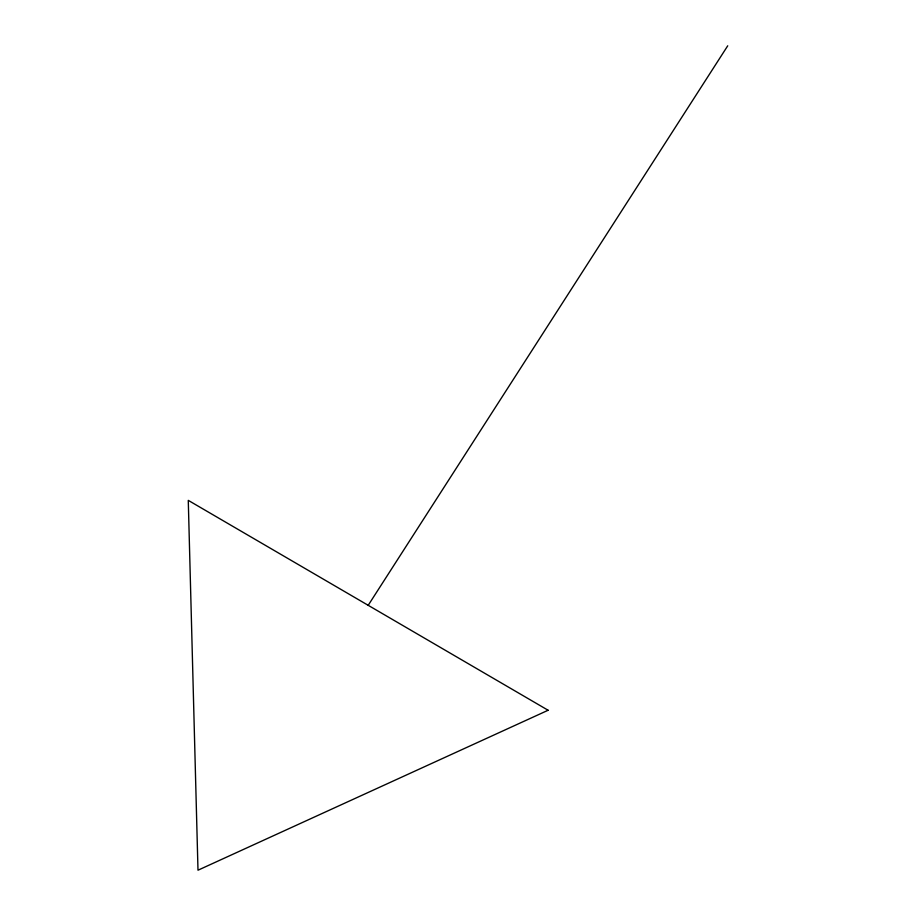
<?xml version="1.0" encoding="UTF-8"?>
<svg xmlns="http://www.w3.org/2000/svg" width="916" height="916" viewBox="0 0 916 916"><rect width="100%" height="100%" fill="white"/><g stroke="black" fill="none" stroke-linecap="round" stroke-linejoin="round"><path stroke-width="1.37" d="M368.198 605.316L727.728 45.8M548.123 710.255L197.993 870.2L188.272 500.365L548.123 710.255"/></g></svg>
